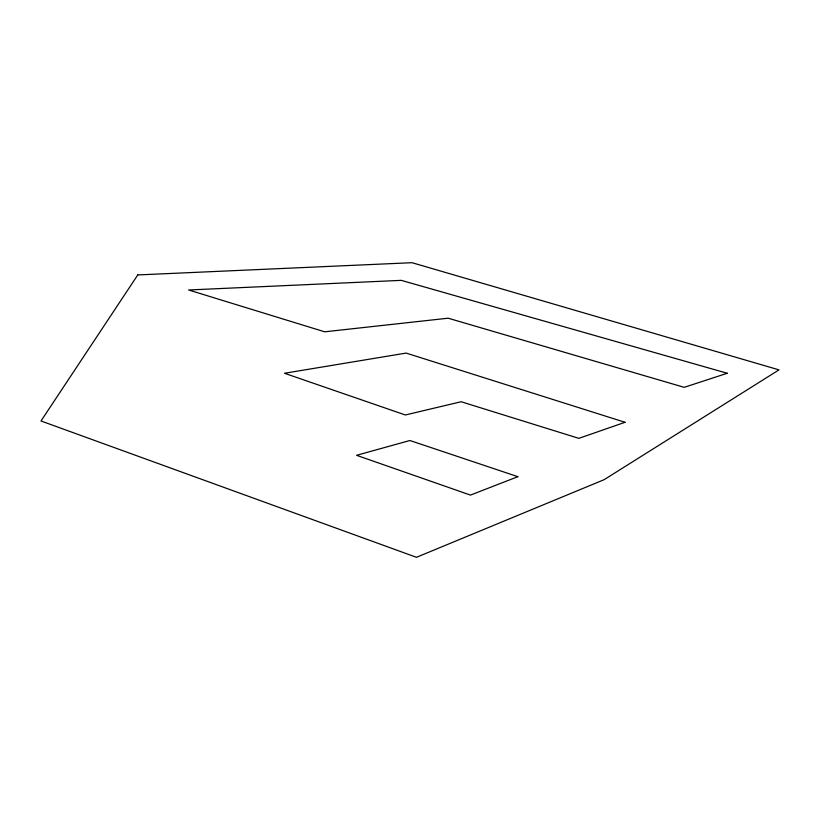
<?xml version="1.0" encoding="UTF-8"?>
<svg xmlns="http://www.w3.org/2000/svg" width="820" height="820" viewBox="0 0 820 820"><rect width="100%" height="100%" fill="white"/><g stroke="black" fill="none" stroke-linecap="round" stroke-linejoin="round"><path stroke-width="1.23" d="M137.77 274.936L41 420.978L416.468 557.303L604.125 479.679L779 369.871L412.029 262.697L137.77 274.936M517.861 476.686L470.475 495.095L356.577 455.305L409.918 440.504L517.861 476.686M625.045 422.29L578.848 438.351L461.137 401.738L405.346 414.981L284.489 373.264L406.125 353.082L625.045 422.29M727.258 373.264L684.198 387.337L448.15 318.201L324.679 331.813L188.62 289.983L401.257 280.358L727.258 373.264"/></g></svg>
